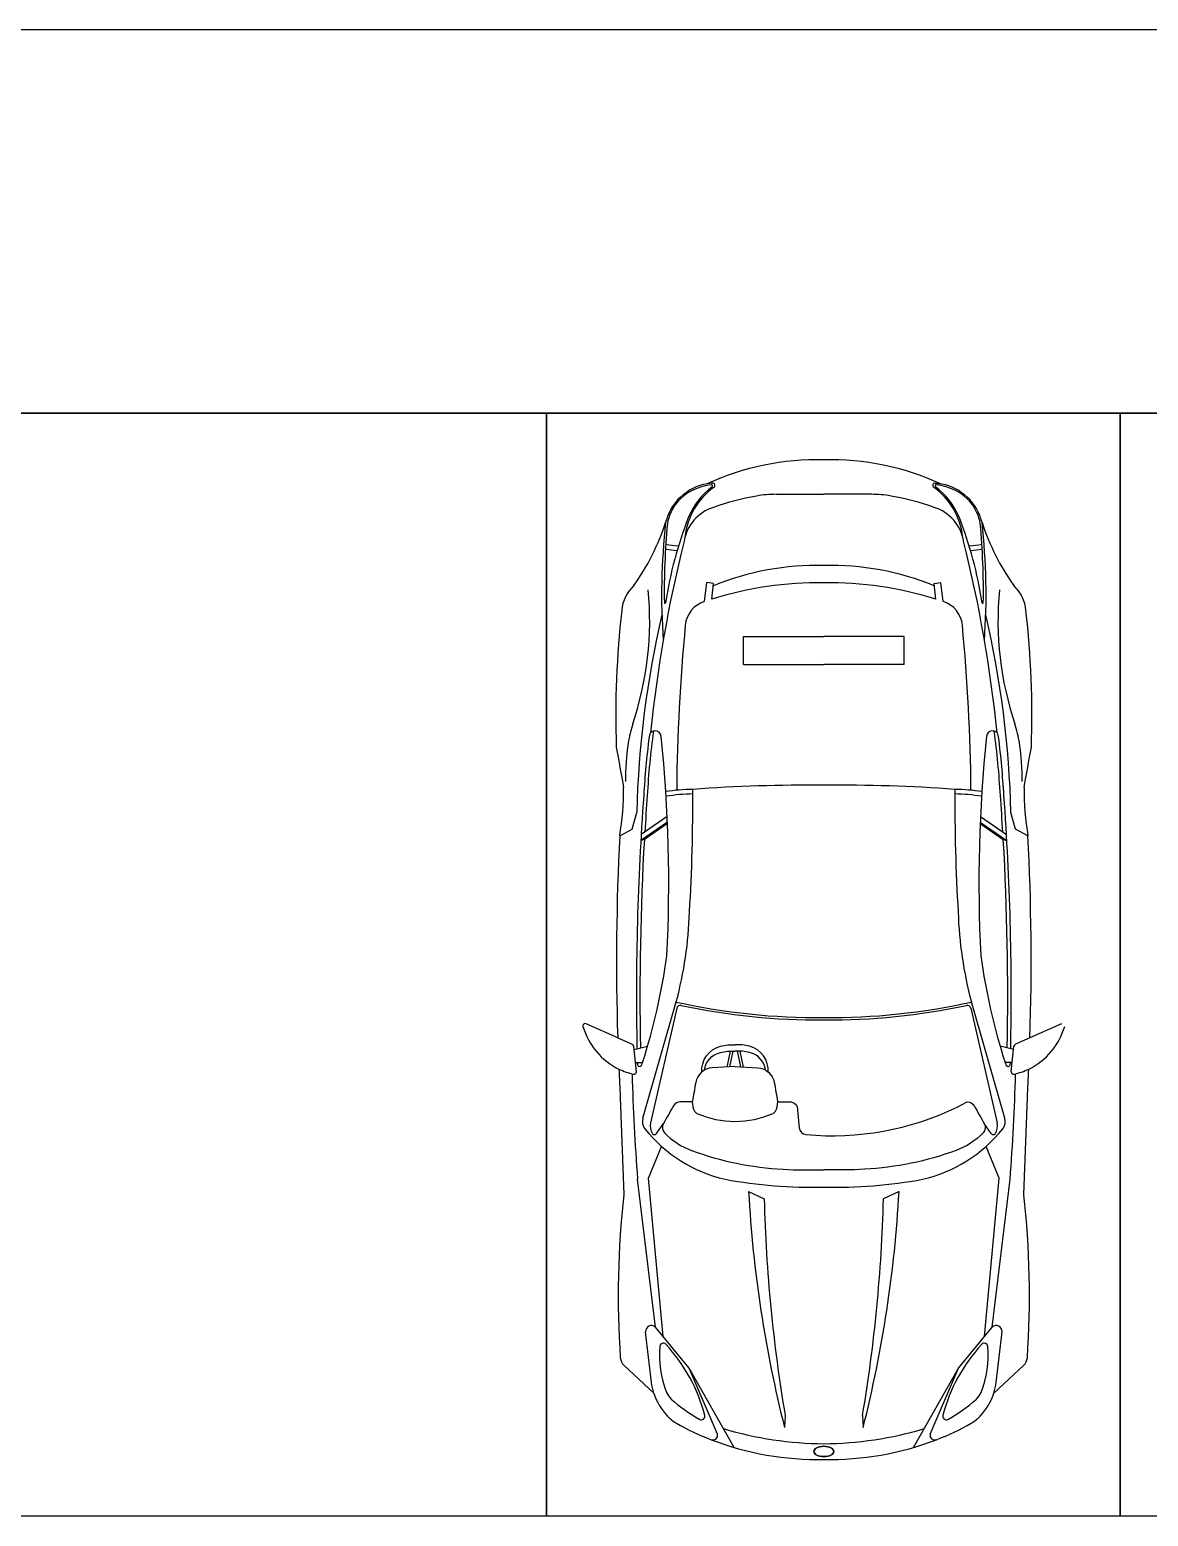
# Model space of a CAD drawing. Header units: inches. Extents: x 478327 to 492265, y -26791 to -22136.
# Drawn here: x 479860.4 to 480055.8, y -23112.3 to -22852.5 of the extents above; entities that cross this region are included whole.
import ezdxf

# ---------------------------------------------------------------- set-up
doc = ezdxf.new("R2010")
doc.units = ezdxf.units.IN
doc.header["$MEASUREMENT"] = 0
doc.layers.add('ceco.net 217 Nissan Z350 - top', color=145, linetype='Continuous')
doc.layers.add('Parking', color=7, linetype='Continuous')

msp = doc.modelspace()

# ---------------------------------------------------------------- linework, layer by layer
at = {"layer": 'ceco.net 217 Nissan Z350 - top'}
for p, q in [((479990.828, -22933.735), (479999.139, -22933.735)), ((480007.45, -22933.735), (479999.139, -22933.735)), ((479978.283, -22952.447), (479978.674, -22949.166)), ((479979.885, -22949.31), (479978.674, -22949.166)), ((479979.56, -22952.036), (479979.885, -22949.31)), ((480018.393, -22949.31), (480019.604, -22949.166)), ((480018.718, -22952.036), (480018.393, -22949.31)), ((480019.996, -22952.447), (480019.604, -22949.166)), ((479985.115, -22963.474), (479985.115, -22958.595)), ((479985.115, -22958.595), (479999.139, -22958.595)), ((480013.164, -22958.595), (479999.139, -22958.595)), ((480013.164, -22963.474), (480013.164, -22958.595)), ((479985.115, -22963.474), (479999.139, -22963.474)), ((480013.164, -22963.474), (479999.139, -22963.474)), ((479971.806, -22991.017), (479967.156, -22994.233)), ((479971.763, -22990.058), (479967.216, -22993.203)), ((479971.818, -22991.29), (479967.774, -22994.087)), ((480026.46, -22991.29), (480030.504, -22994.087)), ((480026.472, -22991.017), (480031.122, -22994.233)), ((480026.515, -22990.058), (480031.062, -22993.203)), ((479967.774, -22994.087), (479967.156, -22994.233)), ((480030.504, -22994.087), (480031.122, -22994.233)), ((479967.514, -23042.788), (479973.346, -23022.436)), ((480030.765, -23042.788), (480024.933, -23022.436)), ((479973.476, -23023.523), (479968.835, -23043.604)), ((480024.802, -23023.523), (480029.444, -23043.604)), ((479963.114, -23028.708), (479957.606, -23026.259)), ((480040.673, -23026.259), (480035.164, -23028.708)), ((479963.114, -23028.708), (479965.67, -23029.845)), ((479966.383, -23034.638), (479965.909, -23030.173)), ((479965.971, -23030.757), (479968.34, -23030.17)), ((479982.776, -23031.054), (479982.16, -23033.829)), ((479983.239, -23031.055), (479982.628, -23033.805)), ((479983.99, -23031.055), (479984.601, -23033.805)), ((479984.452, -23031.054), (479985.068, -23033.829)), ((480032.307, -23030.757), (480029.938, -23030.17)), ((480031.896, -23034.638), (480032.369, -23030.173)), ((480035.164, -23028.708), (480032.608, -23029.845)), ((479966.213, -23033.036), (479967.472, -23033.023)), ((480032.065, -23033.036), (480030.806, -23033.023)), ((479963.57, -23039.142), (479963.57, -23039.142)), ((479963.57, -23039.142), (479964.176, -23056.103)), ((480034.103, -23056.103), (480034.709, -23039.142)), ((480034.709, -23039.142), (480034.709, -23039.142)), ((479969.884, -23045.469), (479971.117, -23043.698)), ((480028.395, -23045.469), (480027.161, -23043.698)), ((479968.48, -23053.234), (479970.781, -23047.701)), ((480029.799, -23053.234), (480027.498, -23047.701)), ((479969.705, -23079.28), (479966.596, -23053.429)), ((479971.072, -23080.93), (479968.48, -23053.234)), ((480027.206, -23080.93), (480029.799, -23053.234)), ((480028.573, -23079.28), (480031.682, -23053.429)), ((479985.993, -23055.586), (479988.71, -23056.844)), ((480012.285, -23055.586), (480009.569, -23056.844)), ((479969.025, -23088.935), (479967.995, -23080.108)), ((479975.634, -23086.438), (479969.705, -23079.28)), ((480022.645, -23086.438), (480028.573, -23079.28)), ((480029.254, -23088.935), (480030.283, -23080.108)), ((479964.221, -23085.987), (479969.429, -23090.805)), ((479980.555, -23098.004), (479975.634, -23086.438)), ((479983.447, -23100.298), (479975.634, -23086.438)), ((480014.831, -23100.298), (480022.645, -23086.438)), ((480017.723, -23098.004), (480022.645, -23086.438)), ((480028.849, -23090.805), (480034.058, -23085.987)), ((479992.389, -23094.746), (479992.279, -23096.828)), ((480005.889, -23094.746), (480006, -23096.828))]:
    msp.add_line(p, q, dxfattribs=at)
for points in [[(480018.614, -22931.777, -0.0255911), (480019.535, -22931.89, -0.0199475)], [(479977.799, -23034.771, -0.3580107), (479981.084, -23030.184, -0.0871424), (479983.614, -23029.961)], [(479978.264, -23034.354, -0.3165607), (479981.084, -23031.301, -0.0871424), (479983.614, -23031.078)], [(479989.43, -23034.771, 0.3580107), (479986.145, -23030.184, 0.0871424), (479983.614, -23029.961)], [(479988.965, -23034.354, 0.3165607), (479986.145, -23031.301, 0.0871424), (479983.614, -23031.078)], [(479983.614, -23033.754), (479979.619, -23033.959, 0.3525811), (479976.751, -23036.522, -0.0080468), (479976.137, -23039.905), (479974.088, -23039.905, 0.2705207), (479972.859, -23040.622, -0.0006141), (479971.117, -23043.698, 0.3317973), (479971.322, -23045.338, 0.1142697), (479976.034, -23048.413, 0.0742459), (479992.014, -23051.694, 0.0216863), (479999.139, -23051.771, 0.0216863)], [(479983.614, -23033.754), (479987.609, -23033.959, -0.3525811), (479990.477, -23036.522, 0.0080468), (479991.092, -23039.905), (479993.141, -23039.905)], [(479993.141, -23039.905, -0.4601813), (479994.559, -23041.389), (479994.836, -23044.447, 0.3618826), (479996.017, -23045.629, 0.136022), (480022.416, -23040.85, 0.0155747)], [(480022.416, -23040.85), (480024.191, -23039.905, -0.2705207), (480025.42, -23040.622, 0.0006141), (480027.161, -23043.698, -0.3317973), (480026.956, -23045.338, -0.1142697), (480022.244, -23048.413, -0.0742459), (480006.264, -23051.694, -0.0216863), (479999.139, -23051.771)], [(479969.429, -23090.805, -0.0465277), (479969.025, -23088.935)]]:
    msp.add_lwpolyline(points, format="xyb", dxfattribs=at)
for points in [[(479963.472, -22993.391), (479965.627, -22992.251), (479966.435, -22989.356)], [(480034.807, -22993.391), (480032.651, -22992.251), (480031.843, -22989.356)]]:
    msp.add_lwpolyline(points, dxfattribs=at)
for centre, radius, start, end in [((479998.117, -22974.413), 46.729, 88.74657, 114.49334), ((480000.161, -22974.413), 46.729, 65.50666, 91.25343), ((479980.303, -22940.817), 9.063, 99.90408, 166.37523), ((479980.432, -22941.206), 9.205, 95.90513, 139.58779), ((479987.018, -22942.443), 12.201, 125.52571, 173.82302), ((479987.735, -22942.994), 13.329, 127.45529, 156.50796), ((479980.303, -22940.817), 9.063, 94.04032, 99.90408), ((479979.506, -22932.252), 0.203, 307.45529, 95.90513), ((479979.693, -22932.183), 0.407, 305.52571, 94.04032), ((480018.586, -22932.183), 0.407, 85.95968, 234.47429), ((480011.26, -22942.443), 12.201, 6.17698, 54.47429), ((480018.773, -22932.252), 0.203, 84.09487, 232.54471), ((480010.543, -22942.994), 13.329, 23.49204, 52.54471), ((480017.847, -22941.206), 9.205, 40.41221, 84.09487), ((480017.976, -22940.817), 9.063, 13.62477, 80.09592), ((479994.861, -22977.534), 44.142, 99.74992, 109.87602), ((479990.828, -22954.063), 20.328, 90, 99.74992), ((480007.45, -22954.063), 20.328, 80.25008, 90), ((480003.417, -22977.534), 44.142, 70.12398, 80.25008), ((480040.168, -22963.118), 69.48, 158.52475, 171.35925), ((479979.765, -22940.261), 8.09, 141.62253, 169.97342), ((479982.108, -22943.179), 7.505, 107.48459, 170.52226), ((480016.17, -22943.179), 7.505, 9.47774, 72.51541), ((479958.111, -22963.118), 69.48, 8.64075, 21.47525), ((480018.513, -22940.261), 8.09, 10.02658, 38.37747), ((479931.808, -22925.558), 41.8, 324.77551, 341.70132), ((480082.253, -22951.239), 111.468, 173.53232, 184.12669), ((480097.864, -22950.561), 126.607, 174.69404, 180.9527), ((479900.415, -22950.561), 126.607, 359.0473, 5.30596), ((479916.025, -22951.239), 111.468, 355.87331, 6.46768), ((480066.47, -22925.558), 41.8, 198.29869, 215.22449), ((480206.583, -22999.609), 238.94, 166.03428, 174.18952), ((479974.589, -22925.807), 16.943, 259.54855, 267.14963), ((479791.696, -22999.609), 238.94, 5.81048, 13.96572), ((480023.69, -22925.807), 16.943, 272.85037, 280.45145), ((479974.589, -22925.807), 17.756, 259.86931, 266.50272), ((480023.69, -22925.807), 17.756, 273.49728, 280.13069), ((479997.75, -22993.04), 46.871, 88.30193, 112.47118), ((480000.528, -22993.04), 46.871, 67.52882, 91.69807), ((479970.706, -22954.71), 6.928, 133.2966, 174.49553), ((479911.767, -22955.751), 56.939, 341.49303, 5.37043), ((479998.286, -23012.45), 63.249, 89.22683, 107.22106), ((479999.993, -23012.45), 63.249, 72.77894, 90.77317), ((480086.511, -22955.751), 56.939, 174.62957, 198.50697), ((480027.573, -22954.71), 6.928, 5.50447, 46.7034), ((479971.376, -22952.664), 0.102, 180.9527, 351.35925), ((479979.788, -22957.088), 4.879, 108.4757, 174.53546), ((479998.286, -23012.45), 63.249, 108.43649, 108.4757), ((479999.993, -23012.45), 63.249, 71.5243, 71.56351), ((480018.491, -22957.088), 4.879, 5.46454, 71.5243), ((480026.903, -22952.664), 0.102, 188.64075, 359.0473), ((480128.271, -22972.499), 165.494, 173.59771, 181.87245), ((480137.432, -22993.566), 171.049, 166.89038, 178.58947), ((479860.846, -22993.566), 171.049, 1.41053, 13.10962), ((479870.007, -22972.499), 165.494, 358.12755, 6.40228), ((480308.99, -22988.581), 335.583, 174.53546, 179.46579), ((479689.289, -22988.581), 335.583, 0.53421, 5.46454), ((479985.038, -22980.277), 20.328, 161.49303, 171.36583), ((480013.241, -22980.277), 20.328, 8.63417, 18.50697), ((480114.113, -22994.593), 146.672, 172.79757, 176.78002), ((480114.723, -22994.593), 146.672, 172.3693, 176.78002), ((479969.651, -22976.125), 1.052, 4.28067, 184.28067), ((479724.476, -23001.716), 247.562, 357.06726, 5.95157), ((480273.802, -23001.716), 247.562, 174.04843, 182.93274), ((480028.627, -22976.125), 1.052, 355.71933, 175.71933), ((479883.555, -22994.593), 146.672, 3.21998, 7.6307), ((479884.165, -22994.593), 146.672, 3.21998, 7.20243), ((481987.143, -22615.913), 2056.389, 190.138821, 190.340527), ((480003.845, -22983.133), 39.35, 171.36583, 181.1753), ((479994.434, -22983.133), 39.35, 358.8247, 8.63417), ((478010.487, -22615.796), 2057.048, 349.659512, 349.861153), ((479913.619, -22985.119), 50.535, 350.57801, 0.09936), ((480436.973, -23021.085), 470.583, 175.76751, 181.16211), ((480437.582, -23021.085), 470.583, 175.76751, 176.54955), ((479976.608, -23017.412), 32.119, 90.67258, 99.1168), ((479976.608, -23017.412), 31.306, 90.68021, 99.26016), ((479665.418, -22987.757), 310.823, 356.50074, 0.45368), ((479996.72, -23271.169), 286.607, 89.5164, 94.09945), ((480001.558, -23271.169), 286.607, 85.90055, 90.4836), ((480332.86, -22987.757), 310.823, 179.54632, 183.49926), ((480021.67, -23017.412), 31.306, 80.73984, 89.31979), ((480021.67, -23017.412), 32.119, 80.8832, 89.32742), ((479560.696, -23021.085), 470.583, 3.45045, 4.23249), ((479561.306, -23021.085), 470.583, 358.83789, 4.23249), ((480084.66, -22985.119), 50.535, 179.90064, 189.42199), ((480388.901, -23015.355), 425.996, 177.04463, 181.79629), ((480437.582, -23021.085), 470.583, 176.711, 181.14379), ((479560.696, -23021.085), 470.583, 358.85621, 3.289), ((479609.377, -23015.355), 425.996, 358.20371, 2.95537), ((479907.948, -23004.771), 67.742, 344.88399, 358.3444), ((480090.33, -23004.771), 67.742, 181.6556, 195.11601), ((479859.984, -22998.765), 112.816, 342.32212, 352.04324), ((480138.294, -22998.765), 112.816, 187.95676, 197.67788), ((479998.165, -22910.297), 114.887, 257.51922, 270.48596), ((479974.071, -23023.66), 0.61, 77.95893, 166.98413), ((479998.165, -22910.704), 114.887, 257.95893, 270.48596), ((480000.114, -22910.297), 114.887, 269.51404, 282.48078), ((480000.114, -22910.704), 114.887, 269.51404, 282.04107), ((480024.208, -23023.66), 0.61, 13.01587, 102.04107), ((479957.44, -23026.63), 0.407, 66.02813, 196.21125), ((479968.55, -23023.4), 11.976, 196.21125, 244.11173), ((480029.729, -23023.4), 11.976, 295.88827, 343.78875), ((479965.505, -23030.216), 0.407, 6.05154, 66.02813), ((480032.773, -23030.216), 0.407, 113.97187, 173.94846), ((480436.973, -23021.085), 470.583, 181.45481, 181.48929), ((479966.955, -23033.305), 0.407, 181.48929, 342.1051), ((479859.984, -22998.765), 112.816, 342.1051, 342.32212), ((480138.294, -22998.765), 112.816, 197.67788, 197.8949), ((480031.324, -23033.305), 0.407, 197.8949, 358.51071), ((479561.306, -23021.085), 470.583, 358.51071, 358.54519), ((479968.55, -23023.4), 11.976, 244.11173, 257.15855), ((480388.901, -23015.355), 425.996, 182.53203, 183.20101), ((480329.349, -23024.993), 363.865, 181.57792, 184.48213), ((479965.978, -23034.68), 0.407, 257.15855, 6.05154), ((479668.93, -23024.993), 363.865, 355.51787, 358.42208), ((480032.3, -23034.68), 0.407, 173.94846, 282.84145), ((480029.729, -23023.4), 11.976, 282.84145, 295.88827), ((479609.377, -23015.355), 425.996, 356.79899, 357.46797), ((479979.613, -23039.905), 3.476, 180, 208.53393), ((479977.273, -23041.177), 0.813, 208.53393, 246.16199), ((479989.956, -23041.177), 0.813, 293.83801, 331.46607), ((479987.616, -23039.905), 3.476, 331.46607, 0), ((479969.468, -23043.348), 2.033, 164.01006, 218.34326), ((479971.064, -23044.119), 2.288, 166.98413, 216.42865), ((479983.614, -23026.826), 16.503, 246.16199, 293.83801), ((480027.214, -23044.119), 2.288, 323.57135, 13.01587), ((480028.81, -23043.348), 2.033, 321.65674, 15.98994), ((479987.38, -23029.18), 24.87, 218.34326, 257.24575), ((479969.55, -23045.236), 0.407, 216.42865, 325.13906), ((480010.899, -23029.18), 24.87, 282.75425, 321.65674), ((480028.728, -23045.236), 0.407, 214.86094, 323.57135), ((479996.826, -22974.085), 80.746, 259.34001, 271.64196), ((480001.453, -22974.085), 80.746, 268.35804, 280.65999), ((480125.384, -23073.779), 162.175, 173.74291, 183.83692), ((480201.088, -23043.904), 215.411, 183.1086, 194.22245), ((480257.371, -23049.893), 268.751, 181.48207, 189.6074), ((479740.907, -23049.893), 268.751, 350.3926, 358.51793), ((479797.191, -23043.904), 215.411, 345.77755, 356.8914), ((479872.894, -23073.779), 162.175, 356.16308, 6.25709), ((479969.008, -23080.019), 1.016, 46.67469, 185.00645), ((480029.271, -23080.019), 1.016, 354.99355, 133.32531), ((479988.17, -23084.203), 17.751, 174.95091, 201.42073), ((479971.096, -23082.695), 0.61, 42.53067, 174.95091), ((479949.727, -23102.297), 29.608, 14.85236, 42.53067), ((480048.552, -23102.297), 29.608, 137.46933, 165.14764), ((480010.109, -23084.203), 17.751, 338.57927, 5.04909), ((480027.183, -23082.695), 0.61, 5.04909, 137.46933), ((479965.601, -23084.495), 2.033, 183.83692, 227.22915), ((480032.677, -23084.495), 2.033, 312.77085, 356.16308), ((479979.254, -23087.703), 10.303, 197.52515, 223.65422), ((479974.484, -23089.573), 3.049, 201.42073, 228.34894), ((480023.794, -23089.573), 3.049, 311.65106, 338.57927), ((480019.025, -23087.703), 10.303, 316.34578, 342.47485), ((480019.025, -23087.703), 10.303, 342.47485, 353.13053), ((479990.978, -23071.028), 27.868, 228.34894, 240.98184), ((480007.3, -23071.028), 27.868, 299.01816, 311.65106), ((479977.094, -23089.763), 7.318, 223.65422, 239.36825), ((479992.055, -23064.498), 36.68, 239.36825, 249.94029), ((479977.756, -23094.864), 0.61, 240.98184, 14.85236), ((480006.224, -23064.498), 36.68, 290.05971, 300.63175), ((480020.523, -23094.864), 0.61, 165.14764, 299.01816), ((480021.184, -23089.763), 7.318, 300.63175, 316.34578), ((479979.765, -23098.194), 0.813, 248.99141, 13.5083), ((479999.768, -23036.267), 63.405, 253.34473, 269.43196), ((479998.511, -23036.267), 63.405, 270.56804, 286.65527), ((480018.514, -23098.194), 0.813, 166.4917, 291.00859), ((479998.13, -23050.373), 52.04, 248.99141, 271.11134), ((480000.149, -23050.373), 52.04, 268.88866, 291.00859)]:
    msp.add_arc(centre, radius, start, end, dxfattribs=at)
at = {"layer": 'ceco.net 217 Nissan Z350 - top', "extrusion": (0, 0, -1)}
msp.add_ellipse((479999.139, -23101.011), major_axis=(-1.738, 0), ratio=0.5214678, dxfattribs=at)
at = {"layer": 'ceco.net 217 Nissan Z350 - top'}
msp.add_ellipse((479999.139, -23101.011), major_axis=(1.738, 0), ratio=0.5214678, dxfattribs=at)
at = {"layer": 'Parking'}
for p, q in [((482304.957, -22852.538), (479502.037, -22852.538)), ((479850.347, -22919.538), (479950.647, -22919.538)), ((479950.647, -22919.538), (479850.347, -22919.538)), ((479950.647, -22919.538), (479950.647, -23112.338)), ((479950.647, -23112.338), (479950.647, -22919.538)), ((479950.647, -22919.538), (480050.947, -22919.538)), ((479950.647, -22919.538), (479950.647, -23112.338)), ((480050.947, -22919.538), (479950.647, -22919.538)), ((480050.947, -22919.538), (480050.947, -23112.338)), ((480050.947, -23112.338), (480050.947, -22919.538)), ((480050.947, -22919.538), (480151.247, -22919.538)), ((480050.947, -22919.538), (480050.947, -23112.338)), ((480151.247, -22919.538), (480050.947, -22919.538)), ((479950.647, -23112.338), (479850.347, -23112.338)), ((480050.947, -23112.338), (479950.647, -23112.338)), ((480151.247, -23112.338), (480050.947, -23112.338))]:
    msp.add_line(p, q, dxfattribs=at)

doc.saveas('drawing.dxf')
